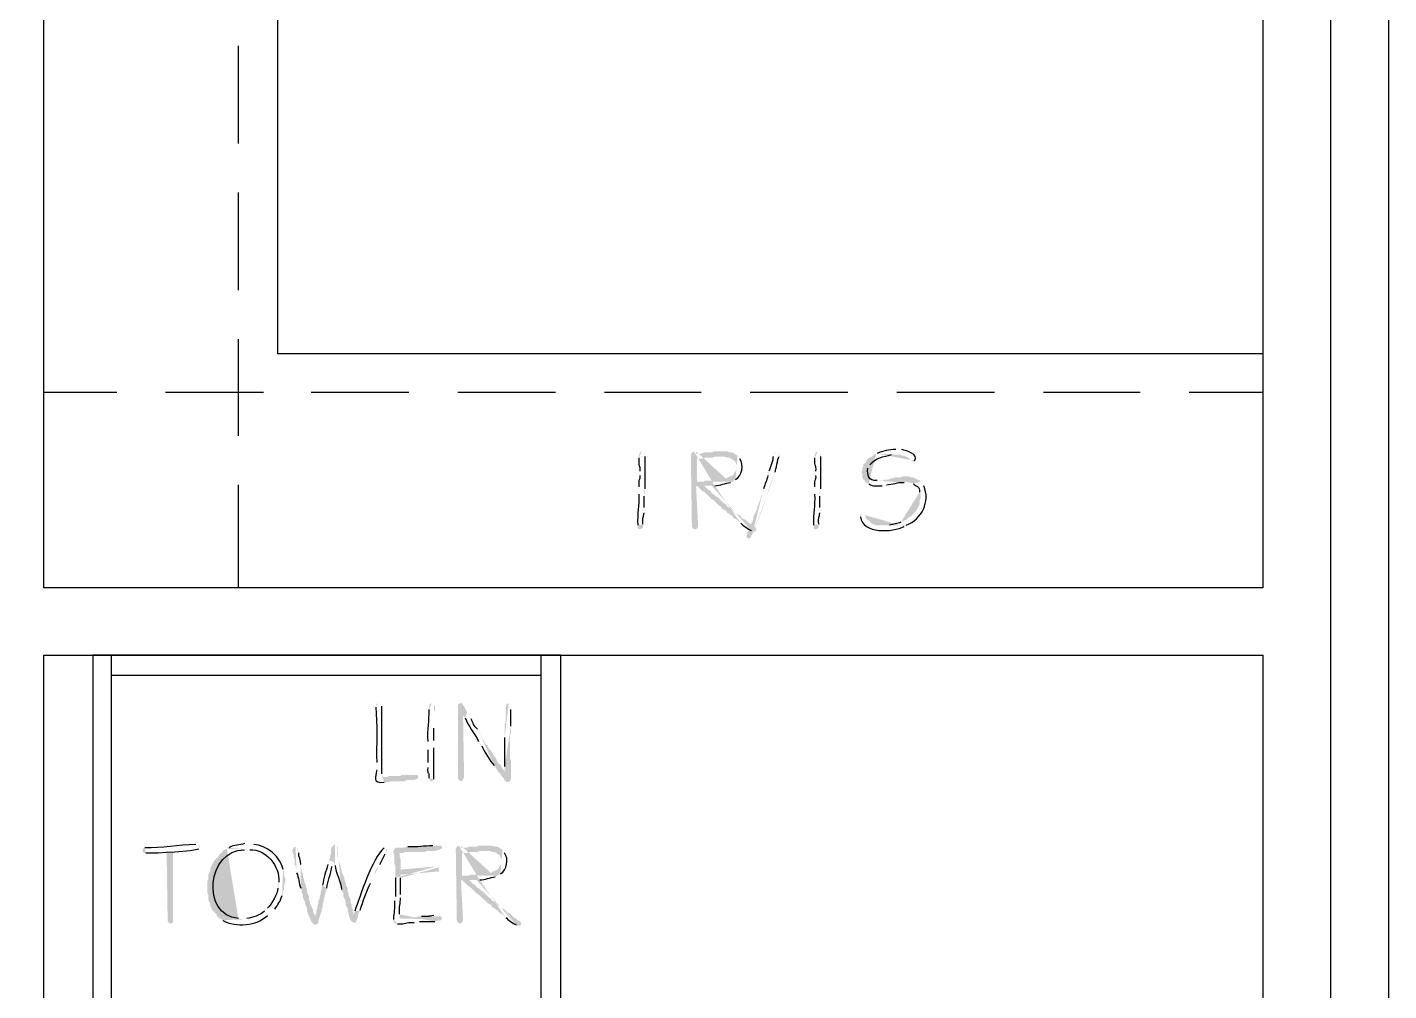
# Model space of a CAD drawing. Header units: inches. Extents: x -167 to 6071, y -6287 to -2731.
# Drawn here: x 1023.6 to 1093.4, y -5839.3 to -5789.9 of the extents above; entities that cross this region are included whole.
import ezdxf

# ---------------------------------------------------------------- set-up
doc = ezdxf.new("R2010")
doc.units = ezdxf.units.IN
doc.header["$LTSCALE"] = 96
doc.header["$MEASUREMENT"] = 0
doc.layers.add('PDF_Geometry', color=7, linetype='Continuous', true_color=0x4a4a4a)
doc.layers.add('PDF_Solid Fills', color=7, linetype='Continuous')

msp = doc.modelspace()

# ---------------------------------------------------------------- hatches: boundary and pattern name
at = {"layer": 'PDF_Solid Fills', "transparency": 33554559}
h = msp.add_hatch(color=256, dxfattribs=at)
h.paths.add_polyline_path([(1055.103, -5811.615), (1054.997, -5811.669), (1054.943, -5811.829), (1054.943, -5811.935)], flags=0)
h.paths.add_polyline_path([(1054.997, -5812.629), (1054.997, -5812.842)], flags=0)
h.paths.add_polyline_path([(1054.943, -5813.429), (1054.943, -5813.802)], flags=0)
h.paths.add_polyline_path([(1054.89, -5815.402), (1054.89, -5815.562), (1054.997, -5815.615), (1055.103, -5815.562), (1055.157, -5815.509), (1055.157, -5815.349)], flags=0)
h.paths.add_polyline_path([(1055.21, -5814.762), (1055.21, -5814.495)], flags=0)
h.paths.add_polyline_path([(1055.21, -5813.909), (1055.21, -5813.642), (1055.263, -5813.535)], flags=0)
h.paths.add_polyline_path([(1055.263, -5811.882), (1055.263, -5811.775), (1055.21, -5811.669)], flags=0)
h = msp.add_hatch(color=256, dxfattribs=at)
h.paths.add_polyline_path([(1057.77, -5811.615), (1057.663, -5811.669), (1057.61, -5811.775), (1057.663, -5815.402), (1057.663, -5815.455), (1057.717, -5815.562), (1057.823, -5815.615), (1057.93, -5815.562), (1057.983, -5815.455), (1057.983, -5815.402), (1057.877, -5813.375), (1058.837, -5813.375)], flags=0)
h.paths.add_polyline_path([(1059.637, -5813.215), (1059.69, -5813.162), (1057.93, -5813.162), (1057.93, -5811.989), (1058.197, -5811.989), (1058.357, -5811.935), (1058.73, -5811.935), (1058.837, -5811.882), (1059.21, -5811.882), (1060.01, -5811.829), (1059.903, -5811.775), (1057.877, -5811.722), (1057.877, -5811.615)], flags=0)
for points in [[(1059.21, -5811.615), (1058.783, -5811.615), (1058.677, -5811.669), (1058.303, -5811.669), (1058.143, -5811.722), (1057.877, -5811.722), (1059.903, -5811.775), (1059.85, -5811.722), (1059.743, -5811.669), (1059.637, -5811.669), (1059.477, -5811.615), (1059.37, -5811.615)], [(1068.65, -5812.895), (1068.49, -5812.895), (1068.33, -5812.949), (1068.063, -5812.949), (1067.957, -5813.002), (1067.85, -5813.002), (1067.743, -5813.055), (1067.583, -5813.055), (1067.477, -5813.109), (1067.157, -5813.109), (1069.343, -5813.109), (1069.023, -5812.949), (1068.917, -5812.949), (1068.81, -5812.895)], [(1045.77, -5824.522), (1045.663, -5824.575), (1045.663, -5828.362), (1045.717, -5828.469), (1045.823, -5828.522), (1045.93, -5828.469), (1045.93, -5828.415), (1045.983, -5828.309), (1045.93, -5825.109), (1046.143, -5825.002), (1046.09, -5824.895), (1046.037, -5824.789), (1045.983, -5824.682), (1045.93, -5824.629), (1045.877, -5824.522)], [(1043.423, -5828.202), (1042.783, -5828.202), (1042.73, -5828.255), (1042.143, -5828.255), (1042.037, -5828.309), (1041.77, -5828.309), (1043.637, -5828.309), (1043.583, -5828.202), (1043.53, -5828.202)], [(1031.05, -5832.149), (1030.73, -5832.149), (1030.783, -5835.669), (1030.837, -5835.775), (1030.943, -5835.829), (1031.05, -5835.775), (1031.05, -5835.669)], [(1047.157, -5831.829), (1046.73, -5831.829), (1046.623, -5831.882), (1046.25, -5831.882), (1046.09, -5831.935), (1045.823, -5831.935), (1047.85, -5831.989), (1047.797, -5831.935), (1047.69, -5831.882), (1047.583, -5831.882), (1047.423, -5831.829), (1047.317, -5831.829)]]:
    msp.add_hatch(color=256, dxfattribs=at).paths.add_polyline_path(points)
h = msp.add_hatch(color=256, dxfattribs=at)
h.paths.add_polyline_path([(1060.01, -5811.829), (1059.21, -5811.882), (1059.317, -5811.882), (1059.477, -5811.935), (1059.583, -5811.935), (1059.69, -5811.989), (1059.743, -5812.042), (1059.85, -5812.095), (1059.957, -5812.309), (1059.957, -5812.522), (1059.903, -5812.629), (1059.85, -5812.682), (1059.797, -5812.789), (1059.743, -5812.842), (1059.637, -5812.895), (1059.477, -5812.949), (1059.477, -5813.002), (1059.317, -5813.002), (1059.21, -5813.055), (1058.997, -5813.055), (1058.89, -5813.109), (1058.357, -5813.109), (1058.25, -5813.162), (1057.93, -5813.162), (1059.797, -5813.162), (1059.797, -5813.109), (1059.903, -5813.055)], flags=0)
h.paths.add_polyline_path([(1060.117, -5811.989), (1060.063, -5811.882)], flags=0)
h = msp.add_hatch(color=256, dxfattribs=at)
h.paths.add_polyline_path([(1061.983, -5811.615), (1061.93, -5811.669), (1061.877, -5811.775), (1061.823, -5811.882)], flags=0)
h.paths.add_polyline_path([(1061.61, -5812.629), (1061.61, -5812.735), (1061.557, -5812.842)], flags=0)
h.paths.add_polyline_path([(1061.343, -5813.535), (1061.343, -5813.642), (1061.29, -5813.749), (1061.237, -5813.855), (1061.183, -5813.962), (1061.183, -5814.069), (1061.13, -5814.175), (1061.077, -5814.335), (1061.023, -5814.442), (1061.023, -5814.549), (1060.97, -5814.655), (1060.863, -5814.869), (1060.81, -5814.975), (1060.81, -5815.082), (1060.757, -5815.242), (1060.65, -5815.402), (1060.543, -5815.722), (1060.49, -5815.829), (1060.49, -5815.935), (1060.437, -5815.935), (1060.49, -5816.042), (1060.597, -5816.095), (1060.65, -5816.042), (1060.703, -5816.042), (1060.703, -5815.935), (1060.757, -5815.882)], flags=0)
h.paths.add_polyline_path([(1060.757, -5815.882, 0.021662), (1061.503, -5813.909)], flags=0)
h.paths.add_polyline_path([(1061.93, -5812.682, 0.041027), (1061.503, -5813.909)], flags=0)
h.paths.add_polyline_path([(1062.143, -5811.882), (1062.143, -5811.775), (1062.09, -5811.669)], flags=0)
h = msp.add_hatch(color=256, dxfattribs=at)
h.paths.add_polyline_path([(1064.117, -5811.615), (1064.01, -5811.669), (1063.957, -5811.829), (1063.957, -5811.935)], flags=0)
h.paths.add_polyline_path([(1064.01, -5812.629), (1064.01, -5812.842)], flags=0)
h.paths.add_polyline_path([(1063.957, -5813.429), (1063.957, -5813.802)], flags=0)
h.paths.add_polyline_path([(1063.903, -5815.402), (1063.903, -5815.562), (1064.01, -5815.615), (1064.117, -5815.562), (1064.17, -5815.509), (1064.17, -5815.349)], flags=0)
h.paths.add_polyline_path([(1064.223, -5814.762), (1064.223, -5814.495)], flags=0)
h.paths.add_polyline_path([(1064.223, -5813.909), (1064.223, -5813.642), (1064.277, -5813.535)], flags=0)
h.paths.add_polyline_path([(1064.277, -5811.882), (1064.277, -5811.775), (1064.223, -5811.669)], flags=0)
h = msp.add_hatch(color=256, dxfattribs=at)
h.paths.add_polyline_path([(1067.103, -5811.722), (1066.997, -5811.775), (1066.89, -5811.882), (1066.677, -5811.989), (1066.623, -5812.095), (1066.57, -5812.202), (1066.463, -5812.255), (1066.463, -5812.362), (1066.41, -5812.469), (1066.41, -5812.575), (1066.357, -5812.682), (1066.41, -5812.789), (1066.41, -5812.949), (1066.463, -5813.055), (1066.517, -5813.109), (1066.57, -5813.215), (1066.623, -5813.215), (1066.73, -5813.269)], flags=0)
h.paths.add_polyline_path([(1067.423, -5813.375), (1067.53, -5813.375), (1067.637, -5813.322)], flags=0)
h.paths.add_polyline_path([(1068.543, -5813.215), (1068.65, -5813.162), (1069.397, -5813.162), (1069.343, -5813.109), (1067.157, -5813.109)], flags=0)
h.paths.add_polyline_path([(1066.677, -5812.469), (1066.73, -5812.362), (1066.783, -5812.309)], flags=0)
h.paths.add_polyline_path([(1067.903, -5811.775), (1068.17, -5811.775)], flags=0)
h = msp.add_hatch(color=256, dxfattribs=at)
h.paths.add_polyline_path([(1068.17, -5811.509), (1068.117, -5811.509)], flags=0)
h.paths.add_polyline_path([(1067.157, -5811.722), (1067.103, -5811.722), (1068.17, -5811.775), (1068.33, -5811.775), (1068.437, -5811.829), (1068.543, -5811.829), (1068.65, -5811.882), (1068.757, -5811.935), (1068.863, -5812.042), (1068.917, -5812.042), (1068.917, -5812.095), (1069.023, -5812.149), (1069.077, -5812.095)], flags=0)
h.paths.add_polyline_path([(1068.437, -5811.509), (1068.277, -5811.509)], flags=0)
h = msp.add_hatch(color=256, dxfattribs=at)
h.paths.add_polyline_path([(1069.397, -5813.162), (1068.65, -5813.162), (1068.81, -5813.215), (1068.917, -5813.215), (1069.023, -5813.269)], flags=0)
h.paths.add_polyline_path([(1069.343, -5813.695), (1069.397, -5813.802), (1069.397, -5814.015), (1069.343, -5814.122), (1069.343, -5814.335), (1069.29, -5814.442), (1069.183, -5814.655), (1069.077, -5814.762), (1069.023, -5814.815), (1068.917, -5814.922), (1068.81, -5814.975), (1068.757, -5815.029), (1068.703, -5815.082), (1068.597, -5815.135), (1068.49, -5815.189), (1068.383, -5815.242)], flags=0)
h.paths.add_polyline_path([(1067.797, -5815.402), (1067.423, -5815.402), (1068.65, -5815.402)], flags=0)
h.paths.add_polyline_path([(1069.557, -5813.375), (1069.45, -5813.269)], flags=0)
h = msp.add_hatch(color=256, dxfattribs=at)
h.paths.add_polyline_path([(1058.837, -5813.375), (1057.877, -5813.375), (1057.983, -5813.429), (1058.09, -5813.535), (1058.197, -5813.642), (1058.303, -5813.695), (1058.41, -5813.802), (1058.517, -5813.909), (1058.57, -5813.962), (1058.677, -5814.069), (1058.783, -5814.122), (1058.89, -5814.229), (1058.943, -5814.282), (1059.05, -5814.389), (1059.157, -5814.442), (1059.21, -5814.549), (1059.317, -5814.602), (1059.423, -5814.655), (1059.477, -5814.762), (1059.583, -5814.815), (1059.637, -5814.869), (1059.743, -5814.922), (1059.797, -5815.029), (1059.903, -5815.082), (1060.01, -5815.135), (1060.17, -5815.295)], flags=0)
h.paths.add_polyline_path([(1060.703, -5815.669), (1060.757, -5815.722), (1060.917, -5815.722), (1060.97, -5815.615), (1060.917, -5815.509), (1060.81, -5815.455), (1060.703, -5815.349), (1060.597, -5815.295), (1060.49, -5815.189), (1060.437, -5815.135), (1060.33, -5815.082), (1060.223, -5815.029), (1060.17, -5814.922), (1059.957, -5814.815), (1059.85, -5814.709), (1059.743, -5814.655), (1059.69, -5814.549), (1059.477, -5814.442), (1059.423, -5814.335), (1059.317, -5814.282), (1059.263, -5814.229), (1059.157, -5814.122), (1059.103, -5814.069), (1058.997, -5813.962), (1058.89, -5813.909), (1058.783, -5813.802), (1058.677, -5813.749), (1058.623, -5813.642), (1058.517, -5813.589), (1058.41, -5813.482), (1058.303, -5813.375), (1058.677, -5813.375)], flags=0)
h = msp.add_hatch(color=256, dxfattribs=at)
h.paths.add_polyline_path([(1066.41, -5814.815), (1066.303, -5814.869), (1066.303, -5814.975)], flags=0)
h.paths.add_polyline_path([(1068.543, -5815.455), (1068.65, -5815.402), (1067.103, -5815.402), (1066.997, -5815.349), (1066.943, -5815.349), (1066.837, -5815.295), (1066.783, -5815.189), (1066.677, -5815.135), (1066.57, -5815.029), (1066.57, -5814.922), (1066.517, -5814.869)], flags=0)
h = msp.add_hatch(color=256, dxfattribs=at)
h.paths.add_polyline_path([(1041.61, -5824.522), (1041.503, -5824.575), (1041.45, -5824.735)], flags=0)
h.paths.add_polyline_path([(1041.503, -5827.562), (1041.503, -5827.935)], flags=0)
h.paths.add_polyline_path([(1041.877, -5828.575), (1042.09, -5828.575), (1042.25, -5828.522), (1042.943, -5828.522), (1043.05, -5828.469), (1043.423, -5828.469), (1043.53, -5828.415), (1043.583, -5828.415), (1043.637, -5828.309), (1041.77, -5828.309), (1041.77, -5828.149)], flags=0)
h.paths.add_polyline_path([(1041.77, -5824.682), (1041.717, -5824.575)], flags=0)
h = msp.add_hatch(color=256, dxfattribs=at)
h.paths.add_polyline_path([(1044.33, -5824.522), (1044.223, -5824.575), (1044.17, -5824.735), (1044.17, -5824.842)], flags=0)
h.paths.add_polyline_path([(1044.117, -5826.495), (1044.117, -5826.922)], flags=0)
h.paths.add_polyline_path([(1044.117, -5827.562), (1044.117, -5827.829)], flags=0)
h.paths.add_polyline_path([(1044.17, -5828.362), (1044.223, -5828.469), (1044.277, -5828.522), (1044.33, -5828.522), (1044.383, -5828.469), (1044.437, -5828.415)], flags=0)
h.paths.add_polyline_path([(1044.437, -5826.815), (1044.437, -5826.442)], flags=0)
h.paths.add_polyline_path([(1044.437, -5825.802), (1044.437, -5825.002), (1044.49, -5824.895), (1044.49, -5824.682), (1044.437, -5824.575)], flags=0)
h = msp.add_hatch(color=256, dxfattribs=at)
h.paths.add_polyline_path([(1048.277, -5824.522), (1048.17, -5824.575), (1048.117, -5824.735), (1048.117, -5825.535), (1048.063, -5825.589), (1048.063, -5826.282)], flags=0)
h.paths.add_polyline_path([(1048.063, -5827.775), (1048.063, -5828.042), (1047.743, -5828.042), (1047.85, -5828.149), (1047.903, -5828.255), (1048.01, -5828.362), (1048.063, -5828.469), (1048.17, -5828.575), (1048.223, -5828.575), (1048.33, -5828.522), (1048.383, -5828.415), (1048.383, -5827.455), (1048.33, -5827.349), (1048.33, -5826.175), (1048.383, -5826.069), (1048.383, -5825.695)], flags=0)
h.paths.add_polyline_path([(1048.383, -5824.842), (1048.383, -5824.575)], flags=0)
h = msp.add_hatch(color=256, dxfattribs=at)
h.paths.add_polyline_path([(1046.143, -5825.002), (1045.93, -5825.109), (1045.93, -5825.162), (1046.037, -5825.269)], flags=0)
h.paths.add_polyline_path([(1046.73, -5826.495), (1046.783, -5826.602), (1046.89, -5826.709)], flags=0)
h.paths.add_polyline_path([(1047.53, -5827.722), (1047.637, -5827.882), (1047.743, -5828.042), (1048.063, -5828.042), (1048.01, -5827.935), (1047.957, -5827.882), (1047.85, -5827.669), (1047.743, -5827.615), (1047.637, -5827.402), (1047.583, -5827.295), (1047.477, -5827.189), (1047.423, -5827.082), (1047.37, -5826.975), (1047.263, -5826.869), (1047.21, -5826.762), (1047.157, -5826.655), (1047.103, -5826.655), (1047.05, -5826.549), (1046.997, -5826.442), (1046.943, -5826.389), (1046.89, -5826.282), (1046.837, -5826.175), (1046.783, -5826.069), (1046.73, -5825.962), (1046.677, -5825.855)], flags=0)
h.paths.add_polyline_path([(1046.357, -5825.322), (1046.303, -5825.215), (1046.25, -5825.109)], flags=0)
h = msp.add_hatch(color=256, dxfattribs=at)
h.paths.add_polyline_path([(1032.277, -5831.775), (1032.223, -5831.775)], flags=0)
h.paths.add_polyline_path([(1029.61, -5831.935), (1029.503, -5831.989), (1029.503, -5832.095), (1029.557, -5832.202), (1029.663, -5832.202)], flags=0)
h.paths.add_polyline_path([(1032.383, -5831.989), (1032.437, -5831.882), (1032.383, -5831.829)], flags=0)
h = msp.add_hatch(color=256, dxfattribs=at)
h.paths.add_polyline_path([(1033.823, -5831.989), (1033.61, -5832.095), (1033.557, -5832.202), (1033.45, -5832.255), (1033.397, -5832.362), (1033.343, -5832.415), (1033.183, -5832.575), (1033.077, -5832.789), (1032.97, -5833.002), (1032.97, -5833.109), (1032.863, -5833.322), (1032.863, -5833.535), (1032.81, -5833.695), (1032.81, -5834.229), (1032.863, -5834.335), (1032.863, -5834.602), (1032.97, -5834.815), (1032.97, -5834.922), (1033.023, -5835.029), (1033.077, -5835.135), (1033.13, -5835.189), (1033.237, -5835.295), (1033.29, -5835.349), (1033.29, -5835.402), (1033.343, -5835.455), (1033.45, -5835.562), (1033.557, -5835.615), (1034.57, -5835.615), (1034.41, -5835.562)], flags=0)
h.paths.add_polyline_path([(1034.73, -5832.042), (1034.837, -5832.042)], flags=0)
h = msp.add_hatch(color=256, dxfattribs=at)
h.paths.add_polyline_path([(1034.837, -5831.722), (1034.73, -5831.722)], flags=0)
h.paths.add_polyline_path([(1033.93, -5831.935), (1033.823, -5831.989), (1034.837, -5832.042), (1034.997, -5832.042)], flags=0)
h.paths.add_polyline_path([(1036.49, -5833.695), (1036.49, -5833.909), (1036.437, -5834.015)], flags=0)
h.paths.add_polyline_path([(1035.903, -5835.029), (1035.85, -5835.082), (1035.743, -5835.189)], flags=0)
h.paths.add_polyline_path([(1034.837, -5835.562), (1034.73, -5835.562), (1034.57, -5835.615), (1033.557, -5835.615), (1033.61, -5835.669)], flags=0)
h.paths.add_polyline_path([(1035.903, -5835.402), (1036.01, -5835.349), (1036.01, -5835.295), (1036.117, -5835.242), (1036.277, -5835.082)], flags=0)
h.paths.add_polyline_path([(1036.65, -5834.389), (1036.703, -5834.282), (1036.703, -5834.175), (1036.757, -5834.069), (1036.757, -5833.855), (1036.81, -5833.695), (1036.81, -5833.535), (1036.757, -5833.375), (1036.757, -5833.162), (1036.703, -5833.055)], flags=0)
h.paths.add_polyline_path([(1035.21, -5831.775), (1035.103, -5831.775), (1034.997, -5831.722)], flags=0)
h = msp.add_hatch(color=256, dxfattribs=at)
h.paths.add_polyline_path([(1037.343, -5831.882), (1037.237, -5831.935), (1037.183, -5832.042), (1037.183, -5832.149), (1037.237, -5832.309), (1037.237, -5832.415), (1037.29, -5832.522), (1037.29, -5832.789), (1037.343, -5832.842), (1037.343, -5832.949), (1037.397, -5833.055), (1037.397, -5833.215)], flags=0)
h.paths.add_polyline_path([(1037.61, -5834.015), (1037.663, -5834.122), (1037.663, -5834.229), (1037.717, -5834.389), (1037.717, -5834.495), (1037.77, -5834.602), (1037.823, -5834.709), (1037.823, -5834.815), (1037.877, -5834.922), (1037.93, -5835.029), (1037.93, -5835.189), (1037.983, -5835.349), (1038.037, -5835.455), (1038.09, -5835.562), (1038.143, -5835.669), (1038.143, -5835.722), (1038.197, -5835.775), (1038.303, -5835.882), (1038.41, -5835.882), (1038.517, -5835.775), (1038.517, -5835.669), (1038.57, -5835.509), (1038.357, -5835.509), (1038.357, -5835.455), (1038.303, -5835.349), (1038.25, -5835.242), (1038.25, -5835.135), (1038.197, -5835.029), (1038.09, -5834.815), (1038.09, -5834.709), (1038.037, -5834.602), (1038.037, -5834.442), (1037.983, -5834.335), (1037.93, -5834.229), (1037.93, -5834.069), (1037.877, -5833.962), (1037.877, -5833.855), (1037.823, -5833.749), (1037.77, -5833.642), (1037.77, -5833.535), (1037.717, -5833.429), (1037.717, -5833.269), (1037.663, -5833.162), (1037.663, -5833.055), (1037.61, -5832.949), (1037.61, -5832.789)], flags=0)
h.paths.add_polyline_path([(1037.503, -5832.202), (1037.503, -5832.149), (1037.45, -5831.989), (1037.397, -5831.935)], flags=0)
h = msp.add_hatch(color=256, dxfattribs=at)
h.paths.add_polyline_path([(1039.37, -5831.775), (1039.317, -5831.775), (1039.21, -5831.882), (1039.157, -5831.989), (1039.157, -5832.255), (1039.103, -5832.362), (1039.103, -5832.469), (1039.05, -5832.575), (1039.317, -5832.682), (1039.317, -5832.735), (1039.37, -5832.842)], flags=0)
h.paths.add_polyline_path([(1039.69, -5834.069), (1039.743, -5834.175), (1039.797, -5834.282), (1039.797, -5834.442), (1039.85, -5834.549), (1039.903, -5834.709), (1039.903, -5834.815), (1039.957, -5834.975), (1040.01, -5835.029), (1040.01, -5835.189), (1040.063, -5835.295), (1040.063, -5835.402), (1040.117, -5835.509), (1040.17, -5835.669), (1040.223, -5835.722), (1040.33, -5835.775), (1040.437, -5835.775), (1040.437, -5835.722), (1040.49, -5835.615), (1040.543, -5835.509), (1040.543, -5835.349), (1040.33, -5835.349), (1040.277, -5835.189), (1040.277, -5835.082), (1040.223, -5834.975), (1040.223, -5834.869), (1040.17, -5834.762), (1040.17, -5834.602), (1040.117, -5834.495), (1040.063, -5834.389), (1040.063, -5834.282), (1040.01, -5834.175), (1040.01, -5834.015), (1039.957, -5833.909), (1039.903, -5833.802), (1039.903, -5833.695), (1039.85, -5833.589), (1039.85, -5833.482), (1039.743, -5833.269), (1039.637, -5832.842), (1039.583, -5832.682), (1039.53, -5832.575), (1039.53, -5832.415), (1039.477, -5832.362), (1039.477, -5832.042), (1039.53, -5831.935), (1039.477, -5831.829)], flags=0)
h = msp.add_hatch(color=256, dxfattribs=at)
h.paths.add_polyline_path([(1041.93, -5831.935), (1041.877, -5831.935)], flags=0)
h.paths.add_polyline_path([(1040.383, -5835.189), (1040.33, -5835.349), (1040.543, -5835.349), (1040.597, -5835.242), (1040.65, -5835.135)], flags=0)
h.paths.add_polyline_path([(1041.183, -5833.749), (1041.29, -5833.535), (1041.343, -5833.429), (1041.397, -5833.322), (1041.397, -5833.215), (1041.45, -5833.109), (1041.503, -5833.002), (1041.61, -5832.895), (1041.663, -5832.789)], flags=0)
h.paths.add_polyline_path([(1041.93, -5832.255), (1042.037, -5832.095), (1042.037, -5831.935)], flags=0)
h = msp.add_hatch(color=256, dxfattribs=at)
h.paths.add_polyline_path([(1044.703, -5831.775), (1044.543, -5831.829), (1044.383, -5831.829)], flags=0)
h.paths.add_polyline_path([(1043.103, -5831.882), (1042.997, -5831.882), (1042.89, -5831.935), (1042.517, -5831.935), (1042.41, -5831.989), (1042.357, -5832.095), (1042.357, -5832.202), (1042.41, -5832.309), (1042.41, -5832.735), (1042.463, -5832.895), (1042.463, -5833.109), (1042.73, -5833.055), (1042.73, -5832.522), (1042.677, -5832.415), (1042.677, -5832.202), (1042.837, -5832.202), (1042.943, -5832.149), (1043.957, -5832.149), (1044.117, -5832.095), (1044.543, -5832.095), (1044.65, -5832.042), (1044.703, -5832.042), (1044.81, -5831.989), (1044.863, -5831.989), (1044.863, -5831.935), (1044.81, -5831.829)], flags=0)
h = msp.add_hatch(color=256, dxfattribs=at)
h.paths.add_polyline_path([(1045.717, -5831.829), (1045.61, -5831.882), (1045.557, -5831.989), (1045.61, -5835.615), (1045.61, -5835.669), (1045.663, -5835.775), (1045.77, -5835.829), (1045.877, -5835.775), (1045.93, -5835.669), (1045.93, -5835.615), (1045.823, -5833.589), (1046.783, -5833.589)], flags=0)
h.paths.add_polyline_path([(1047.583, -5833.429), (1047.637, -5833.375), (1045.877, -5833.375), (1045.877, -5832.202), (1046.143, -5832.202), (1046.303, -5832.149), (1046.677, -5832.149), (1046.783, -5832.095), (1047.157, -5832.095), (1047.957, -5832.042), (1047.85, -5831.989), (1045.823, -5831.935), (1045.823, -5831.829)], flags=0)
h = msp.add_hatch(color=256, dxfattribs=at)
h.paths.add_polyline_path([(1047.957, -5832.042), (1047.157, -5832.095), (1047.263, -5832.095), (1047.423, -5832.149), (1047.53, -5832.149), (1047.637, -5832.202), (1047.69, -5832.255), (1047.797, -5832.309), (1047.85, -5832.415), (1047.903, -5832.522), (1047.903, -5832.735), (1047.85, -5832.842), (1047.797, -5832.895), (1047.743, -5833.002), (1047.69, -5833.055), (1047.583, -5833.109), (1047.423, -5833.162), (1047.423, -5833.215), (1047.263, -5833.215), (1047.157, -5833.269), (1046.943, -5833.269), (1046.837, -5833.322), (1046.303, -5833.322), (1046.197, -5833.375), (1045.877, -5833.375), (1047.743, -5833.375), (1047.743, -5833.322), (1047.85, -5833.269)], flags=0)
h.paths.add_polyline_path([(1048.063, -5832.202), (1048.01, -5832.095)], flags=0)
h = msp.add_hatch(color=256, dxfattribs=at)
h.paths.add_polyline_path([(1039.05, -5832.575), (1038.997, -5832.682), (1038.997, -5832.789)], flags=0)
h.paths.add_polyline_path([(1038.73, -5833.855), (1038.677, -5833.962), (1038.677, -5834.069), (1038.623, -5834.175), (1038.623, -5834.335), (1038.57, -5834.442), (1038.57, -5834.549), (1038.517, -5834.655), (1038.517, -5834.762), (1038.463, -5834.922), (1038.463, -5835.029), (1038.41, -5835.135), (1038.41, -5835.242), (1038.357, -5835.402), (1038.357, -5835.509), (1038.57, -5835.509), (1038.623, -5835.349), (1038.677, -5835.189), (1038.677, -5835.082), (1038.73, -5834.975), (1038.73, -5834.815), (1038.783, -5834.709), (1038.783, -5834.549), (1038.837, -5834.442), (1038.837, -5834.335), (1038.89, -5834.229), (1038.89, -5834.122), (1038.943, -5834.015)], flags=0)
h.paths.add_polyline_path([(1039.21, -5832.895), (1039.263, -5832.789), (1039.317, -5832.682)], flags=0)
h = msp.add_hatch(color=256, dxfattribs=at)
h.paths.add_polyline_path([(1044.543, -5832.895), (1042.73, -5833.055), (1042.463, -5833.109), (1042.463, -5833.482)], flags=0)
h.paths.add_polyline_path([(1042.463, -5834.442), (1042.463, -5834.549), (1042.41, -5834.655)], flags=0)
h.paths.add_polyline_path([(1042.357, -5835.615), (1042.357, -5835.722), (1042.41, -5835.775), (1042.463, -5835.829), (1042.57, -5835.829)], flags=0)
h.paths.add_polyline_path([(1043.423, -5835.775), (1043.53, -5835.775), (1043.69, -5835.722)], flags=0)
h.paths.add_polyline_path([(1044.49, -5835.722), (1044.65, -5835.669), (1044.757, -5835.669), (1044.81, -5835.615), (1042.677, -5835.562), (1042.677, -5835.349)], flags=0)
h.paths.add_polyline_path([(1042.73, -5834.495), (1042.73, -5834.335)], flags=0)
h.paths.add_polyline_path([(1042.73, -5833.482), (1042.73, -5833.322), (1044.543, -5833.162), (1044.703, -5833.162), (1044.703, -5833.055), (1044.65, -5832.949)], flags=0)
h = msp.add_hatch(color=256, dxfattribs=at)
h.paths.add_polyline_path([(1046.783, -5833.589), (1045.823, -5833.589), (1045.93, -5833.642), (1046.143, -5833.855), (1046.25, -5833.909), (1046.463, -5834.122), (1046.517, -5834.175), (1046.623, -5834.282), (1046.73, -5834.335), (1046.837, -5834.442), (1046.89, -5834.495), (1046.997, -5834.602), (1047.103, -5834.655), (1047.157, -5834.762), (1047.37, -5834.869), (1047.423, -5834.975), (1047.53, -5835.029), (1047.583, -5835.082), (1047.69, -5835.135), (1047.743, -5835.242), (1047.85, -5835.295), (1047.957, -5835.349), (1048.117, -5835.509)], flags=0)
h.paths.add_polyline_path([(1048.65, -5835.882), (1048.703, -5835.935), (1048.863, -5835.935), (1048.917, -5835.829), (1048.863, -5835.722), (1048.757, -5835.669), (1048.65, -5835.562), (1048.543, -5835.509), (1048.437, -5835.402), (1048.383, -5835.349), (1048.17, -5835.242), (1048.117, -5835.135), (1048.01, -5835.082), (1047.903, -5835.029), (1047.797, -5834.922), (1047.69, -5834.869), (1047.637, -5834.762), (1047.53, -5834.709), (1047.423, -5834.655), (1047.37, -5834.549), (1047.263, -5834.495), (1047.21, -5834.442), (1047.103, -5834.335), (1047.05, -5834.282), (1046.943, -5834.175), (1046.837, -5834.122), (1046.73, -5834.015), (1046.623, -5833.962), (1046.57, -5833.855), (1046.463, -5833.802), (1046.357, -5833.695), (1046.25, -5833.589), (1046.623, -5833.589)], flags=0)
h = msp.add_hatch(color=256, dxfattribs=at)
h.paths.add_polyline_path([(1044.65, -5835.402), (1044.437, -5835.402)], flags=0)
h.paths.add_polyline_path([(1043.797, -5835.455), (1043.637, -5835.455), (1043.53, -5835.509), (1043.05, -5835.509), (1042.89, -5835.562), (1042.677, -5835.562), (1044.81, -5835.615), (1044.863, -5835.562), (1044.81, -5835.455)], flags=0)

# ---------------------------------------------------------------- linework, layer by layer
at = {"layer": 'PDF_Geometry', "color": 7}
for points in [[(1091.903, -5563.082), (1093.397, -5563.082), (1090.41, -5563.082), (1090.41, -6066.549), (1093.397, -6066.549), (1093.397, -5563.082)], [(1086.943, -5581.109), (1086.943, -5742.069), (1082.943, -5742.069), (1082.943, -5745.589), (1086.943, -5745.589), (1086.943, -5818.602), (1024.437, -5818.602), (1024.437, -5745.589), (1054.943, -5745.589), (1054.943, -5742.069), (978.943, -5742.069)], [(1024.437, -5847.135), (1024.437, -5822.069), (1086.943, -5822.069), (1086.943, -5994.069)]]:
    msp.add_lwpolyline(points, dxfattribs=at)
at = {"layer": 'PDF_Geometry'}
for points in [[(1086.943, -5806.602), (1036.437, -5806.602), (1036.437, -5745.589)], [(1034.41, -5795.829), (1034.41, -5790.815)], [(1034.41, -5803.349), (1034.41, -5798.335)], [(1034.41, -5810.815), (1034.41, -5805.855)], [(1024.437, -5808.575), (1028.17, -5808.575)], [(1030.677, -5808.575), (1035.69, -5808.575)], [(1038.143, -5808.575), (1043.157, -5808.575)], [(1045.663, -5808.575), (1050.677, -5808.575)], [(1053.183, -5808.575), (1058.143, -5808.575)], [(1060.65, -5808.575), (1065.663, -5808.575)], [(1068.17, -5808.575), (1073.183, -5808.575)], [(1075.69, -5808.575), (1080.65, -5808.575)], [(1083.157, -5808.575), (1086.943, -5808.575)], [(1034.41, -5818.602), (1034.41, -5813.322)], [(1027.903, -5843.082), (1027.903, -5822.069)], [(1049.93, -5843.082), (1049.93, -5822.069)], [(1027.903, -5823.082), (1049.93, -5823.082)]]:
    msp.add_lwpolyline(points, dxfattribs=at)
msp.add_lwpolyline([(1050.943, -5822.069), (1026.943, -5822.069), (1026.943, -5844.095), (1050.943, -5844.095)], close=True, dxfattribs=at)
for points in [[(1054.943, -5811.935), (1054.904, -5812.497), (1055.022, -5812.232), (1054.997, -5812.629)], [(1055.263, -5813.535), (1055.263, -5812.984), (1055.263, -5812.433), (1055.263, -5811.882)], [(1061.823, -5811.882), (1061.842, -5812.051), (1061.668, -5812.456), (1061.61, -5812.629)], [(1061.93, -5812.682), (1061.988, -5812.543), (1062.039, -5811.991), (1062.143, -5811.882)], [(1063.957, -5811.935), (1063.918, -5812.497), (1064.035, -5812.232), (1064.01, -5812.629)], [(1064.277, -5813.535), (1064.277, -5812.984), (1064.277, -5812.433), (1064.277, -5811.882)], [(1066.783, -5812.309), (1067.11, -5811.925), (1067.469, -5811.889), (1067.903, -5811.775)], [(1068.117, -5811.509), (1067.786, -5811.519), (1067.456, -5811.584), (1067.157, -5811.722)], [(1069.077, -5812.095), (1069.328, -5811.743), (1068.648, -5811.585), (1068.437, -5811.509)], [(1059.903, -5813.055), (1060.241, -5812.877), (1060.334, -5812.3), (1060.117, -5811.989)], [(1067.157, -5813.109), (1066.716, -5813.127), (1066.648, -5812.836), (1066.677, -5812.469)], [(1054.997, -5812.842), (1055.018, -5813.179), (1054.912, -5812.914), (1054.943, -5813.429)], [(1058.837, -5813.375), (1059.116, -5813.369), (1059.366, -5813.237), (1059.637, -5813.215)], [(1061.557, -5812.842), (1061.497, -5813.152), (1061.416, -5813.25), (1061.343, -5813.535)], [(1064.01, -5812.842), (1064.031, -5813.179), (1063.926, -5812.914), (1063.957, -5813.429)], [(1066.73, -5813.269), (1067.015, -5813.447), (1067.08, -5813.356), (1067.423, -5813.375)], [(1067.637, -5813.322), (1067.946, -5813.327), (1068.227, -5813.17), (1068.543, -5813.215)], [(1069.023, -5813.269), (1069.105, -5813.372), (1069.38, -5813.412), (1069.343, -5813.695)], [(1054.943, -5813.802), (1054.977, -5814.424), (1054.855, -5814.775), (1054.89, -5815.402)], [(1055.21, -5814.495), (1055.21, -5814.3), (1055.21, -5814.104), (1055.21, -5813.909)], [(1063.957, -5813.802), (1063.99, -5814.424), (1063.869, -5814.775), (1063.903, -5815.402)], [(1064.223, -5814.495), (1064.223, -5814.3), (1064.223, -5814.104), (1064.223, -5813.909)], [(1068.65, -5815.402), (1069.456, -5815.078), (1069.897, -5814.192), (1069.557, -5813.375)], [(1055.157, -5815.349), (1055.127, -5814.89), (1055.192, -5815.043), (1055.21, -5814.762)], [(1060.17, -5815.295), (1060.286, -5815.406), (1060.553, -5815.617), (1060.703, -5815.669)], [(1064.17, -5815.349), (1064.141, -5814.89), (1064.206, -5815.043), (1064.223, -5814.762)], [(1066.303, -5814.975), (1066.419, -5815.839), (1067.974, -5815.781), (1068.543, -5815.455)], [(1068.383, -5815.242), (1068.198, -5815.335), (1067.991, -5815.325), (1067.797, -5815.402)]]:
    msp.add_open_spline(points, degree=3, dxfattribs=at)
at = {"layer": 'PDF_Geometry', "color": 7}
for points in [[(1041.45, -5824.735), (1041.558, -5825.612), (1041.48, -5826.648), (1041.503, -5827.562)], [(1041.77, -5828.149), (1041.77, -5826.993), (1041.77, -5825.838), (1041.77, -5824.682)], [(1044.17, -5824.842), (1044.193, -5825.46), (1044.077, -5825.834), (1044.117, -5826.495)], [(1048.383, -5825.695), (1048.383, -5825.411), (1048.383, -5825.127), (1048.383, -5824.842)], [(1044.437, -5826.442), (1044.437, -5826.229), (1044.437, -5826.015), (1044.437, -5825.802)], [(1046.037, -5825.269), (1046.183, -5825.703), (1046.546, -5826.08), (1046.73, -5826.495)], [(1046.677, -5825.855), (1046.474, -5825.681), (1046.443, -5825.575), (1046.357, -5825.322)], [(1048.063, -5826.282), (1048.063, -5826.78), (1048.063, -5827.278), (1048.063, -5827.775)], [(1044.117, -5826.922), (1044.117, -5827.135), (1044.117, -5827.349), (1044.117, -5827.562)], [(1044.437, -5828.415), (1044.437, -5827.882), (1044.437, -5827.349), (1044.437, -5826.815)], [(1046.89, -5826.709), (1047.037, -5827.003), (1047.311, -5827.489), (1047.53, -5827.722)], [(1041.503, -5827.935), (1041.452, -5828.326), (1041.281, -5828.655), (1041.877, -5828.575)], [(1044.117, -5827.829), (1044.094, -5828.277), (1044.193, -5827.914), (1044.17, -5828.362)], [(1032.223, -5831.775), (1031.326, -5831.76), (1030.496, -5831.988), (1029.61, -5831.935)], [(1029.663, -5832.202), (1030.258, -5832.207), (1032.129, -5832.111), (1032.383, -5831.989)], [(1034.41, -5835.562), (1032.498, -5835.439), (1032.779, -5832.003), (1034.73, -5832.042)], [(1034.73, -5831.722), (1034.468, -5831.815), (1034.203, -5831.757), (1033.93, -5831.935)], [(1034.997, -5832.042), (1035.849, -5831.994), (1036.536, -5832.883), (1036.49, -5833.695)], [(1036.703, -5833.055), (1036.633, -5832.455), (1035.812, -5831.757), (1035.21, -5831.775)], [(1037.61, -5832.789), (1037.604, -5832.583), (1037.499, -5832.403), (1037.503, -5832.202)], [(1041.877, -5831.935), (1041.26, -5832.511), (1040.663, -5834.372), (1040.383, -5835.189)], [(1044.383, -5831.829), (1043.9, -5831.846), (1043.646, -5831.913), (1043.103, -5831.882)], [(1047.85, -5833.269), (1048.188, -5833.09), (1048.28, -5832.513), (1048.063, -5832.202)], [(1038.997, -5832.789), (1038.902, -5833.157), (1038.776, -5833.468), (1038.73, -5833.855)], [(1038.943, -5834.015), (1038.984, -5833.636), (1039.16, -5833.274), (1039.21, -5832.895)], [(1039.37, -5832.842), (1039.38, -5833.175), (1039.709, -5833.741), (1039.69, -5834.069)], [(1041.663, -5832.789), (1041.752, -5832.611), (1041.841, -5832.433), (1041.93, -5832.255)], [(1037.397, -5833.215), (1037.51, -5833.471), (1037.511, -5833.757), (1037.61, -5834.015)], [(1042.463, -5833.482), (1042.463, -5833.802), (1042.463, -5834.122), (1042.463, -5834.442)], [(1042.73, -5834.335), (1042.73, -5834.051), (1042.73, -5833.767), (1042.73, -5833.482)], [(1046.783, -5833.589), (1047.062, -5833.583), (1047.312, -5833.45), (1047.583, -5833.429)], [(1036.437, -5834.015), (1036.418, -5834.288), (1036.119, -5834.839), (1035.903, -5835.029)], [(1040.65, -5835.135), (1040.809, -5834.669), (1040.973, -5834.209), (1041.183, -5833.749)], [(1036.277, -5835.082), (1036.443, -5834.823), (1036.55, -5834.73), (1036.65, -5834.389)], [(1042.41, -5834.655), (1042.427, -5835.082), (1042.396, -5835.219), (1042.357, -5835.615)], [(1042.677, -5835.349), (1042.645, -5834.884), (1042.719, -5834.845), (1042.73, -5834.495)], [(1033.61, -5835.669), (1034.292, -5836.028), (1035.342, -5835.959), (1035.903, -5835.402)], [(1035.743, -5835.189), (1035.499, -5835.417), (1035.155, -5835.506), (1034.837, -5835.562)], [(1044.437, -5835.402), (1044.093, -5835.458), (1044.235, -5835.467), (1043.797, -5835.455)], [(1048.117, -5835.509), (1048.232, -5835.619), (1048.5, -5835.831), (1048.65, -5835.882)], [(1042.57, -5835.829), (1043.046, -5835.863), (1042.926, -5835.745), (1043.423, -5835.775)], [(1043.69, -5835.722), (1043.957, -5835.722), (1044.223, -5835.722), (1044.49, -5835.722)]]:
    msp.add_open_spline(points, degree=3, dxfattribs=at)

doc.saveas('drawing.dxf')
